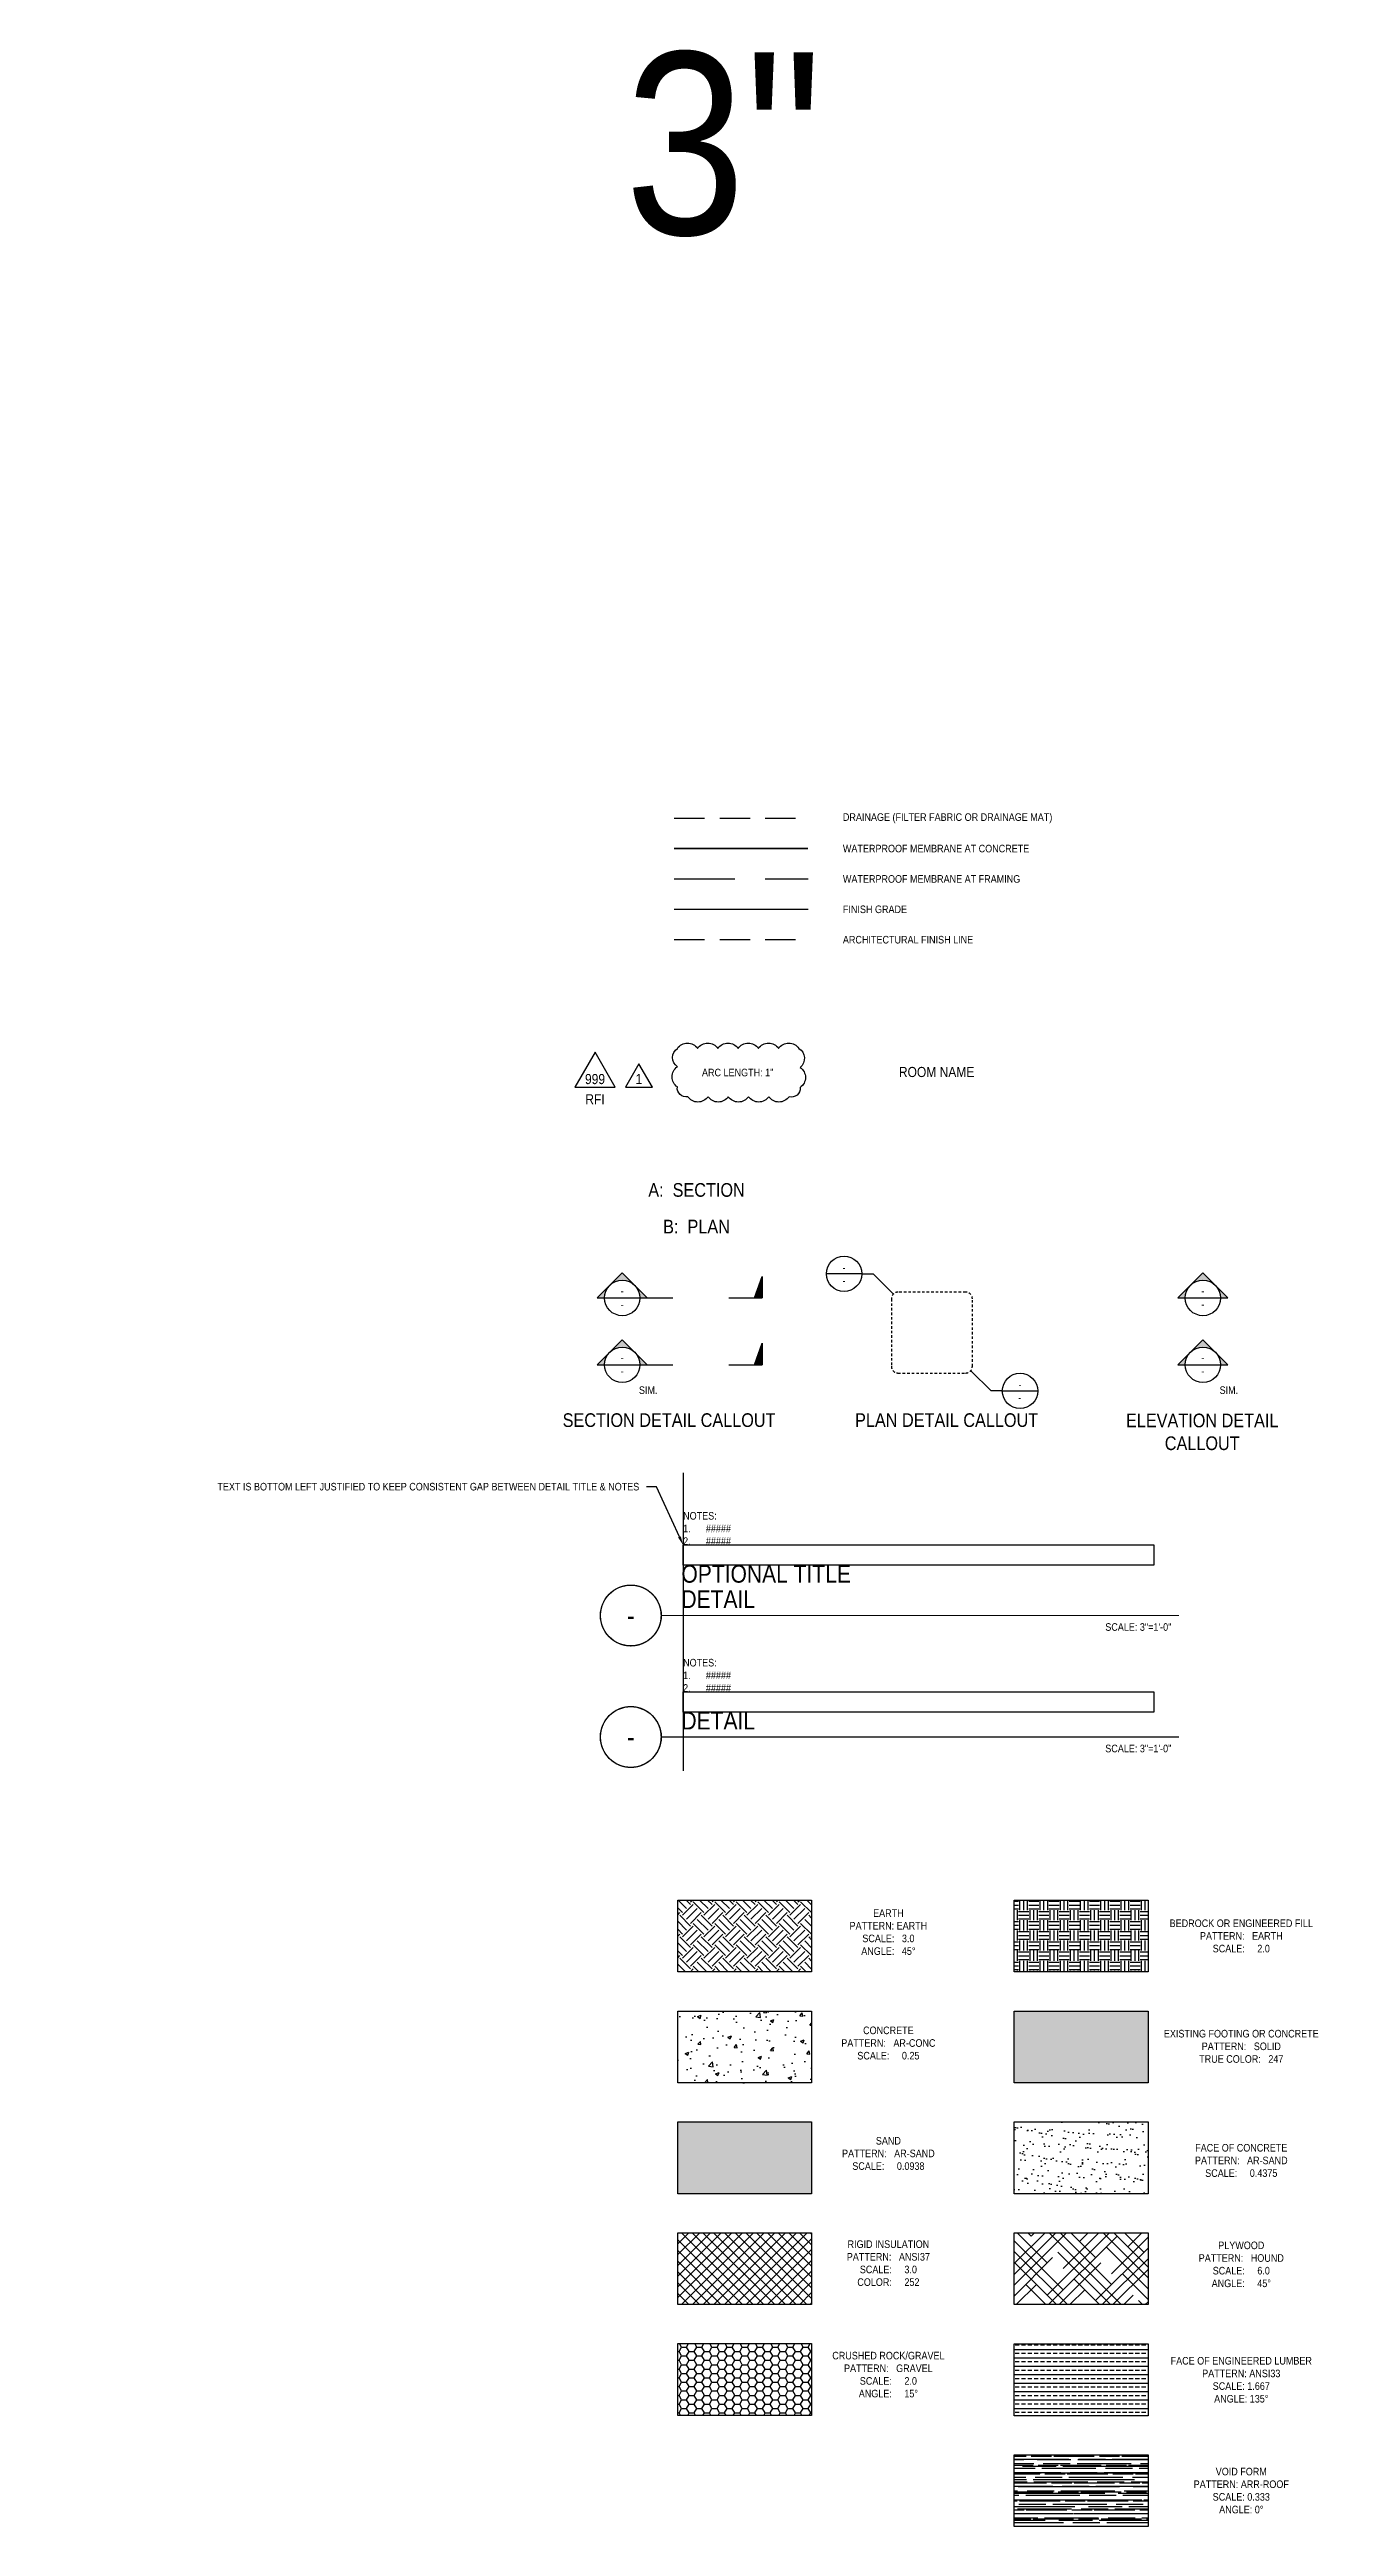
# Model space of a CAD drawing. Header units: inches. Extents: x -2661 to 42767, y -1222 to 9099.
# Drawn here: x 26704.4 to 26767.8, y 1638.2 to 1760.5 of the extents above; entities that cross this region are included whole.
import ezdxf
from ezdxf import colors
from ezdxf.entities.mleader import LeaderData, LeaderLine
from ezdxf.enums import TextEntityAlignment as Align
from ezdxf.math import Vec2, Vec3

# ---------------------------------------------------------------- set-up
doc = ezdxf.new("R2010")
doc.units = ezdxf.units.IN
doc.header["$LTSCALE"] = 12
doc.header["$MEASUREMENT"] = 0
for name, pattern in [('HIDDEN', [0.375, 0.25, -0.125]), ('HIDDEN2', [0.1875, 0.125, -0.0625]), ('PHANTOM2', [1.25, 0.625, -0.125, 0.125, -0.125, 0.125, -0.125])]:
    doc.linetypes.add(name, pattern=pattern)
doc.layers.get('0').update_dxf_attribs({"linetype": 'CONTINUOUS'})
doc.layers.add('DESIGNER COMMENTS', color=221, linetype='CONTINUOUS', plot=False)
doc.layers.add('S-ANNO-GRID-NONPLOT', color=251, linetype='CONTINUOUS', plot=False)
doc.layers.add('S-ANNO-NONPLOT', color=253, linetype='CONTINUOUS', plot=False, transparency=0.5)
for name, color, linetype in [('S-ANNO-NOTE', 4, 'CONTINUOUS'), ('S-ANNO-NOTE-EXIST', 251, 'CONTINUOUS'), ('S-ANNO-SYMB', 4, 'CONTINUOUS'), ('S-ARCH-FINISHES', 1, 'HIDDEN2'), ('S-DETL-SYMB', 4, 'CONTINUOUS'), ('S-GRADE', 3, 'CONTINUOUS'), ('S-MEMBRANE', 6, 'HIDDEN'), ('S-REV-1', 2, 'CONTINUOUS'), ('S-REV-DELTA', 2, 'CONTINUOUS'), ('S-ROOM-NAME', 251, 'CONTINUOUS')]:
    doc.layers.add(name, color=color, linetype=linetype)
doc.layers.add('S-HATCH-SOIL', color=7, linetype='CONTINUOUS', true_color=0x8f8f8f, transparency=0.8)
doc.layers.add('S-POCHE-247', color=7, linetype='CONTINUOUS', true_color=0xf7f7f7, transparency=0.8)
doc.layers.add('S-HATCH1', color=1, linetype='CONTINUOUS', transparency=0.5)
doc.layers.add('S-HATCH2', color=2, linetype='CONTINUOUS', transparency=0.5)
doc.styles.add('Arial', font='arial.ttf', dxfattribs={"width": 0.85})

# ---------------------------------------------------------------- blocks, each defined once
blk = doc.blocks.new('_Integral')
at = {"color": 0, "linetype": 'ByBlock', "lineweight": -2}
for centre, start, end in [((0.44, -0.09), 102, 168), ((-0.44, 0.09), 282, 348)]:
    blk.add_arc(centre, 0.454, start, end, dxfattribs=at)
blk = doc.blocks.new('_DotBlank')
at = {"color": 0, "lineweight": -2}
blk.add_line((-0.5, 0), (-1, 0), dxfattribs=at)
blk.add_circle((0, 0), 0.5, dxfattribs=at)
blk = doc.blocks.new('_ClosedBlank')
at = {"color": 0, "linetype": 'ByBlock', "lineweight": -2}
for p, q in [((-1, 0.17), (0, 0)), ((-1, 0.17), (-1, -0.17)), ((0, 0), (-1, -0.17))]:
    blk.add_line(p, q, dxfattribs=at)
blk = doc.blocks.new('ARROW-LOOP')
at = {"color": 0}
blk.add_lwpolyline([(-1.81, 0), (0.54, 0, 1.317177), (-0.46, -0.28)], format="xyb", dxfattribs=at)
blk = doc.blocks.new('REV DELTA')
blk.add_lwpolyline([(2, 0), (0, 3.46), (-2, 0)], close=True)
at = {"style": 'Arial', "width": 0.85}
blk.add_attdef('1', text='', height=1.5, dxfattribs=at).set_placement((0, 1.23), align=Align.MIDDLE)
blk = doc.blocks.new('*U691')
at = {"const_width": 0.0625}
for points in [[(-1.5, 0, -1), (1.5, 0, 3.732051)], [(-1.5, 0, 1), (1.5, 0, -3.732051)]]:
    blk.add_lwpolyline(points, format="xyb", dxfattribs=at)
blk.add_lwpolyline([(1.5, 0), (27.07, 0)], dxfattribs=at)
blk.add_circle((0, 0), 1.5)
at = {"style": 'Arial', "width": 0.85}
for tag, p in [('DWG_TITLE_1', (2.5, 2.06)), ('DWG_TITLE_2', (2.5, 0.81))]:
    blk.add_attdef(tag, text='', height=0.875, dxfattribs=at).set_placement(p, align=Align.MIDDLE_LEFT)
blk.add_attdef('#', text='', height=1, dxfattribs=at).set_placement((0, 0), align=Align.MIDDLE_CENTER)
blk.add_attdef('SCALE', text='', height=0.375, dxfattribs=at).set_placement((26.69, -0.38), align=Align.TOP_RIGHT)
blk = doc.blocks.new('RevDelta_CA')
blk.add_lwpolyline([(12, 0), (0, 20.8), (-12, 0)], close=True)
at = {"style": 'Arial', "width": 0.85}
for tag, p in [('NUMBER', (0, 4.9)), ('TYPE', (0, -7.1))]:
    blk.add_attdef(tag, text='', height=6, dxfattribs=at).set_placement(p, align=Align.MIDDLE_CENTER)
blk = doc.blocks.new('*U545')
at = {"layer": 'S-ANNO-SYMB', "color": 4, "linetype": 'ByBlock'}
blk.add_lwpolyline([(-24, 20), (-24, -20, 0.414214), (-20, -24), (20, -24, 0.414214), (24, -20), (24, 20, 0.414214), (20, 24), (-20, 24, 0.414214)], format="xyb", close=True, dxfattribs=at)
blk = doc.blocks.new('*U642')
at = {"layer": 'S-ANNO-SYMB', "color": 4}
blk.add_lwpolyline([(-18.7, 12), (-39.7, 12)], dxfattribs=at)
at = {"layer": 'S-ANNO-SYMB', "color": 2}
blk.add_lwpolyline([(-18.7, 12), (-12, 12), (0, 0)], dxfattribs=at)
at = {"layer": 'S-ANNO-SYMB', "color": 4}
blk.add_circle((-29.2, 12), 10.5, dxfattribs=at)
at = {"layer": 'S-ANNO-NOTE', "style": 'Arial', "width": 0.85}
blk.add_attdef('DETAILNO.', text='', height=4.5, dxfattribs=at).set_placement((-29.2, 12), align=Align.BOTTOM_CENTER)
blk.add_attdef('SHEETNO.', text='', height=4.5, dxfattribs=at).set_placement((-29.2, 8), align=Align.MIDDLE_CENTER)
blk = doc.blocks.new('*U643')
at = {"layer": 'S-ANNO-SYMB', "color": 2}
blk.add_lwpolyline([(18.7, -12), (12, -12), (0, 0)], dxfattribs=at)
at = {"layer": 'S-ANNO-SYMB', "color": 4}
blk.add_lwpolyline([(18.7, -12), (39.7, -12)], dxfattribs=at)
blk.add_circle((29.2, -12), 10.5, dxfattribs=at)
at = {"layer": 'S-ANNO-NOTE', "style": 'Arial', "width": 0.85}
blk.add_attdef('DETAILNO.', text='', height=4.5, dxfattribs=at).set_placement((29.2, -12), align=Align.BOTTOM_CENTER)
blk.add_attdef('SHEETNO.', text='', height=4.5, dxfattribs=at).set_placement((29, -16), align=Align.MIDDLE_CENTER)
blk = doc.blocks.new('*U1431')
h = blk.add_hatch(color=256)
edge = h.paths.add_edge_path()
edge.add_line((0.219, 0), (0.309, 0))
edge.add_line((0.309, 0), (0, 0.309))
edge.add_line((0, 0.309), (-0.309, 0))
edge.add_line((-0.309, 0), (-0.219, 0))
edge.add_arc((0, 0), 0.219, 0, 180, ccw=False)
blk.add_line((-0.219, 0), (0.219, 0))
at = {"color": 0, "linetype": 'PHANTOM2'}
for p, q in [((0.312, 0), (0.625, 0)), ((1.316, 0), (1.729, 0))]:
    blk.add_line(p, q, dxfattribs=at)
blk.add_lwpolyline([(0.219, 0), (0.309, 0), (0, 0.309), (-0.309, 0), (-0.219, 0, -1)], format="xyb", close=True)
blk.add_lwpolyline([(1.633, 0), (1.729, 0.267), (1.729, 0)], close=True)
blk.add_circle((0, 0), 0.219)
blk.add_solid([(1.729, 0.267), (1.633, 0), (1.729, 0)])
at = {"style": 'Arial', "width": 0.85, "flags": 8}
blk.add_attdef('VIEWNUMBER', text='', height=0.0938, dxfattribs=at).set_placement((0, 0.011), align=Align.BOTTOM_CENTER)
blk.add_attdef('SHEETNUMBER', text='', height=0.0938, dxfattribs=at).set_placement((0, -0.032), align=Align.TOP_CENTER)
blk.add_attdef('SIM/TYP', (0.206, -0.36), '', height=0.0938, dxfattribs=at)
blk = doc.blocks.new('*U1418')
h = blk.add_hatch(color=256)
edge = h.paths.add_edge_path()
edge.add_line((0.219, 0), (0.309, 0))
edge.add_line((0.309, 0), (0, 0.309))
edge.add_line((0, 0.309), (-0.309, 0))
edge.add_line((-0.309, 0), (-0.219, 0))
edge.add_arc((0, 0), 0.219, 0, 180, ccw=False)
blk.add_line((-0.219, 0), (0.219, 0))
at = {"color": 0, "linetype": 'PHANTOM2'}
for p, q in [((0.312, 0), (0.625, 0)), ((1.316, 0), (1.729, 0))]:
    blk.add_line(p, q, dxfattribs=at)
blk.add_lwpolyline([(0.219, 0), (0.309, 0), (0, 0.309), (-0.309, 0), (-0.219, 0, -1)], format="xyb", close=True)
blk.add_lwpolyline([(1.633, 0), (1.729, 0.267), (1.729, 0)], close=True)
blk.add_circle((0, 0), 0.219)
blk.add_solid([(1.729, 0.267), (1.633, 0), (1.729, 0)])
at = {"style": 'Arial', "width": 0.85, "flags": 8}
blk.add_attdef('VIEWNUMBER', text='', height=0.0938, dxfattribs=at).set_placement((0, 0.011), align=Align.BOTTOM_CENTER)
blk.add_attdef('SHEETNUMBER', text='', height=0.0938, dxfattribs=at).set_placement((0, -0.032), align=Align.TOP_CENTER)
blk.add_attdef('SIM/TYP', (0.206, -0.36), '', height=0.0938, dxfattribs=at)
blk = doc.blocks.new('*U1252')
h = blk.add_hatch(color=256)
edge = h.paths.add_edge_path()
edge.add_line((0.219, 0), (0.309, 0))
edge.add_line((0.309, 0), (0, 0.309))
edge.add_line((0, 0.309), (-0.309, 0))
edge.add_line((-0.309, 0), (-0.219, 0))
edge.add_arc((0, 0), 0.219, 0, 180, ccw=False)
blk.add_line((-0.219, 0), (0.219, 0))
blk.add_lwpolyline([(0.219, 0), (0.309, 0), (0, 0.309), (-0.309, 0), (-0.219, 0, -1)], format="xyb", close=True)
blk.add_circle((0, 0), 0.219)
at = {"style": 'Arial', "width": 0.85, "flags": 8}
blk.add_attdef('VIEWNUMBER', text='', height=0.0938, dxfattribs=at).set_placement((0, 0.011), align=Align.BOTTOM_CENTER)
blk.add_attdef('SHEETNUMBER', text='', height=0.0938, dxfattribs=at).set_placement((0, -0.032), align=Align.TOP_CENTER)

msp = doc.modelspace()

# ---------------------------------------------------------------- hatches: boundary and pattern name
at = {"layer": 'S-HATCH-SOIL'}
h = msp.add_hatch(dxfattribs=at)
h.set_pattern_fill('EARTH', color=256, scale=3, angle=45, style=0)
h.set_pattern_definition([(45, (25536.4311, 1147.1712), (7e-17, 1.06066017), [0.75, -0.75]), (45, (25536.23224, 1147.3701), (7e-17, 1.06066017), [0.75, -0.75]), (45, (25536.0334, 1147.56894), (7e-17, 1.06066017), [0.75, -0.75]), (135, (25536.0334, 1147.7015), (-1.06066017, 2e-16), [0.75, -0.75]), (135, (25536.23224, 1147.9004), (-1.06066017, 2e-16), [0.75, -0.75]), (135, (25536.4311, 1148.0993), (-1.06066017, 2e-16), [0.75, -0.75])])
h.paths.add_polyline_path([(26735.40433, 1669.10521), (26742.0173, 1669.10521), (26742.0173, 1665.56133), (26735.40433, 1665.56133)])
h = msp.add_hatch(dxfattribs=at)
h.set_pattern_fill('EARTH', color=256, scale=2, style=0)
h.set_pattern_definition([(0, (25544.2366, 1147.1712), (0.5, 0.5), [0.5, -0.5]), (0, (25544.2366, 1147.3587), (0.5, 0.5), [0.5, -0.5]), (0, (25544.2366, 1147.5462), (0.5, 0.5), [0.5, -0.5]), (90, (25544.2991, 1147.6087), (-0.5, 0.5), [0.5, -0.5]), (90, (25544.4866, 1147.6087), (-0.5, 0.5), [0.5, -0.5]), (90, (25544.6741, 1147.6087), (-0.5, 0.5), [0.5, -0.5])])
h.paths.add_polyline_path([(26752.0173, 1669.10521), (26758.63027, 1669.10521), (26758.63027, 1665.56133), (26752.0173, 1665.56133)])
h = msp.add_hatch(dxfattribs=at)
h.set_pattern_fill('HONEY', color=256, scale=2, style=0)
h.set_pattern_definition([(0, (25532.5938, 1141.70037), (0.375, 0.21650635), [0.25, -0.5]), (120, (25532.5938, 1141.70037), (-0.375, 0.21650635), [0.25, -0.5]), (60, (25532.5938, 1141.70037), (7e-17, 0.433012702), [-0.5, 0.25])])
h.paths.add_polyline_path([(26735.40433, 1647.2002), (26742.0173, 1647.2002), (26742.0173, 1643.65632), (26735.40433, 1643.65632)])
at = {"layer": 'S-HATCH1'}
h = msp.add_hatch(dxfattribs=at)
h.set_pattern_fill('ANSI37', color=252, scale=3, style=0)
h.set_pattern_definition([(45, (25536.4311, 1152.6565), (-0.26516504, 0.26516504), []), (135, (25536.4311, 1152.6565), (-0.26516504, -0.26516504), [])])
h.paths.add_polyline_path([(26735.40433, 1652.67826), (26742.0173, 1652.67826), (26742.0173, 1649.13438), (26735.40433, 1649.13438)])
h = msp.add_hatch(dxfattribs=at)
h.set_pattern_fill('HOUND', color=252, scale=6, angle=45, style=0)
h.set_pattern_definition([(45, (23857.25, 7e-13), (0.79549513, 1.325825215), [6, -3]), (135, (23857.25, 7e-13), (0.79549513, -1.325825215), [6, -3])])
h.paths.add_polyline_path([(26752.0173, 1652.67103), (26758.63027, 1652.67103), (26758.63027, 1649.12715), (26752.0173, 1649.12715)])
h = msp.add_hatch(dxfattribs=at)
h.set_pattern_fill('ANSI33', color=252, scale=1.666667, angle=135, style=0)
h.set_pattern_definition([(180, (25561.85158, 1125.25172), (-7e-17, -0.41666667), []), (180, (25561.64324, 1125.46006), (-7e-17, -0.41666667), [0.20833333, -0.10416667])])
h.paths.add_polyline_path([(26752.0173, 1647.18574), (26758.63027, 1647.18574), (26758.63027, 1643.64186), (26752.0173, 1643.64186)])
h = msp.add_hatch(dxfattribs=at)
h.set_pattern_fill('AR-RROOF', color=256, scale=0.333333, style=0)
h.set_pattern_definition([(0, (26174.2867, 488.8153), (0.73333333, 0.33333333), [5, -0.6666667, 1.6666667, -0.3333333]), (0, (26174.73003, 488.98197), (-0.33333333, 0.44333333), [1, -0.11, 2, -0.25]), (0, (26174.45336, 489.09864), (1.733333333, 0.223333333), [2.66666667, -0.46666667, 1.33333333, -0.33333333])])
h.paths.add_polyline_path([(26752.0173, 1641.71491), (26758.63027, 1641.71491), (26758.63027, 1638.17103), (26752.0173, 1638.17103)])
at = {"layer": 'S-HATCH2'}
h = msp.add_hatch(dxfattribs=at)
h.set_pattern_fill('AR-CONC', color=256, scale=0.25, style=0)
h.set_pattern_definition([(50, (25536.4311, 1147.1712), (1.7931505, -0.1568803), [0.1875, -2.0625]), (355, (25536.4311, 1147.1712), (-0.3468783, 1.8804803), [0.15, -1.65]), (100.45144, (25536.5805, 1147.1581), (1.4462721, 1.7236), [0.1593505, -1.7528553]), (46.1842, (25536.4311, 1147.6712), (2.6681033, -0.4137982), [0.28125, -3.09375]), (96.63564, (25536.6535, 1147.6367), (2.336655, 2.4352965), [0.239026, -2.6292844]), (351.18416, (25536.431, 1147.6712), (2.336655, 2.4352965), [0.225, -2.475]), (21, (25536.6811, 1147.5462), (1.4922676, -1.0065472), [0.1875, -2.0625]), (326, (25536.6811, 1147.5462), (0.6082883, 1.812875), [0.15, -1.65]), (71.45144, (25536.8055, 1147.4623), (2.100556, 0.8063279), [0.1593505, -1.7528553]), (37.5, (25536.4311, 1147.1712), (0.03039964, 0.83223463), [0, -1.63, 0, -1.675, 0, -1.65625]), (7.5, (25536.4311, 1147.1712), (0.65767384, 0.9860293), [0, -0.955, 0, -1.5925, 0, -0.63125]), (327.5, (25535.8736, 1147.1712), (1.3345561, -0.05638718), [0, -0.625, 0, -1.95, 0, -2.5875]), (317.5, (25535.6236, 1147.1712), (1.4579654, 0.2502625), [0, -0.8125, 0, -1.295, 0, -1.8375])])
h.paths.add_polyline_path([(26735.40433, 1663.62715), (26742.0173, 1663.62715), (26742.0173, 1660.08327), (26735.40433, 1660.08327)])
h = msp.add_hatch(dxfattribs=at)
h.set_pattern_fill('AR-SAND', color=256, scale=0.09375, angle=30, style=0)
h.set_pattern_definition([(67.5, (25536.43112, 1147.1712), (-0.095434287, 0.15348578), [0, -0.1425, 0, -0.159375, 0, -0.15234375]), (37.5, (25536.43112, 1147.1712), (0.011399864, 0.31208799), [0, -0.076875, 0, -0.1284375, 0, -0.04921875]), (357.5, (25536.33125, 1147.11354), (0.25257154, 0.146434858), [0, -0.046875, 0, -0.16875, 0, -0.2203125]), (347.5, (25536.33125, 1147.11354), (0.20292602, 0.21217056), [0, -0.0234375, 0, -0.110625, 0, -0.1265625])])
h.paths.add_polyline_path([(26735.40433, 1658.14909), (26742.0173, 1658.14909), (26742.0173, 1654.60521), (26735.40433, 1654.60521)])
h = msp.add_hatch(dxfattribs=at)
h.set_pattern_fill('AR-SAND', color=256, scale=0.4375, angle=30, style=0)
h.set_pattern_definition([(67.5, (25544.2366, 1147.1712), (-0.44536, 0.71626697), [0, -0.665, 0, -0.74375, 0, -0.7109375]), (37.5, (25544.2366, 1147.1712), (0.0531994, 1.4564106), [0, -0.35875, 0, -0.599375, 0, -0.2296875]), (357.5, (25543.7706, 1146.9021), (1.1786672, 0.68336267), [0, -0.21875, 0, -0.7875, 0, -1.028125]), (347.5, (25543.7706, 1146.9021), (0.9469881, 0.9901293), [0, -0.109375, 0, -0.51625, 0, -0.590625])])
h.paths.add_polyline_path([(26752.0173, 1658.14909), (26758.63027, 1658.14909), (26758.63027, 1654.60521), (26752.0173, 1654.60521)])
at = {"layer": 'S-POCHE-247'}
h = msp.add_hatch(color=256, dxfattribs=at)
h.dxf.hatch_style = 1
h.paths.add_polyline_path([(26752.0173, 1663.62715), (26758.63027, 1663.62715), (26758.63027, 1660.08327), (26752.0173, 1660.08327)])

# ---------------------------------------------------------------- linework, layer by layer
at = {"layer": 'DESIGNER COMMENTS'}
msp.add_line((26735.6701, 1690.1995), (26735.6701, 1675.48365), dxfattribs=at)
for points in [[(26735.6701, 1686.64563), (26758.90647, 1686.64563), (26758.90647, 1685.64563), (26735.6701, 1685.64563)], [(26735.6701, 1679.3926), (26758.90647, 1679.3926), (26758.90647, 1678.3926), (26735.6701, 1678.3926)]]:
    msp.add_lwpolyline(points, close=True, dxfattribs=at)
at = {"layer": 'S-ANNO-NONPLOT', "linetype": 'ByBlock'}
for points in [[(26735.40433, 1669.10521), (26742.0173, 1669.10521), (26742.0173, 1665.56133), (26735.40433, 1665.56133)], [(26752.0173, 1669.10521), (26758.63027, 1669.10521), (26758.63027, 1665.56133), (26752.0173, 1665.56133)], [(26735.40433, 1663.62715), (26742.0173, 1663.62715), (26742.0173, 1660.08327), (26735.40433, 1660.08327)], [(26752.0173, 1663.62715), (26758.63027, 1663.62715), (26758.63027, 1660.08327), (26752.0173, 1660.08327)], [(26735.40433, 1658.14909), (26742.0173, 1658.14909), (26742.0173, 1654.60521), (26735.40433, 1654.60521)], [(26752.0173, 1658.14909), (26758.63027, 1658.14909), (26758.63027, 1654.60521), (26752.0173, 1654.60521)], [(26735.40433, 1652.67826), (26742.0173, 1652.67826), (26742.0173, 1649.13438), (26735.40433, 1649.13438)], [(26752.0173, 1652.67103), (26758.63027, 1652.67103), (26758.63027, 1649.12715), (26752.0173, 1649.12715)], [(26735.40433, 1647.2002), (26742.0173, 1647.2002), (26742.0173, 1643.65632), (26735.40433, 1643.65632)], [(26752.0173, 1647.18574), (26758.63027, 1647.18574), (26758.63027, 1643.64186), (26752.0173, 1643.64186)], [(26752.0173, 1641.71491), (26758.63027, 1641.71491), (26758.63027, 1638.17103), (26752.0173, 1638.17103)]]:
    msp.add_lwpolyline(points, close=True, dxfattribs=at)
at = {"layer": 'S-ARCH-FINISHES'}
msp.add_line((26735.22642, 1716.54373), (26741.83939, 1716.54373), dxfattribs=at)
at = {"layer": 'S-GRADE'}
msp.add_line((26735.22642, 1718.04373), (26741.83939, 1718.04373), dxfattribs=at)
at = {"layer": 'S-MEMBRANE', "color": 2, "linetype": 'HIDDEN2'}
msp.add_line((26735.22642, 1722.54373), (26741.83939, 1722.54373), dxfattribs=at)
at = {"layer": 'S-MEMBRANE'}
msp.add_line((26735.22642, 1719.54373), (26741.83939, 1719.54373), dxfattribs=at)
at = {"layer": 'S-MEMBRANE', "color": 4, "linetype": 'HIDDEN2', "const_width": 0.08333}
msp.add_lwpolyline([(26735.22642, 1721.04373), (26741.83939, 1721.04373)], dxfattribs=at)
at = {"layer": 'S-REV-1'}
msp.add_lwpolyline([(26735.38683, 1711.16872, -0.52056705), (26736.38683, 1711.16872, -0.52056705), (26737.38683, 1711.16872, -0.52056705), (26738.38683, 1711.16872, -0.52056705), (26739.38683, 1711.16872, -0.52056705), (26740.38683, 1711.16872, -0.52056705), (26741.38683, 1711.16872, -0.52056705), (26741.44966, 1710.23155, -0.52056705), (26741.44966, 1709.23155, -0.52056705), (26740.90287, 1708.77833, -0.52056705), (26739.90287, 1708.77833, -0.52056705), (26738.90287, 1708.77833, -0.52056705), (26737.90287, 1708.77833, -0.52056705), (26736.90287, 1708.77833, -0.52056705), (26735.90287, 1708.77833, -0.52056705), (26735.38683, 1709.2623, -0.52056705), (26735.38683, 1710.2623, -0.52056705)], format="xyb", close=True, dxfattribs=at)

# ---------------------------------------------------------------- block references
at = {"layer": 'S-ANNO-NOTE'}
for p, values in [((26733.08682, 1683.15927), {'#': '-', 'DWG_TITLE_1': 'OPTIONAL TITLE', 'DWG_TITLE_2': 'DETAIL', 'SCALE': 'SCALE: 3"=1\'-0"'}), ((26733.08682, 1677.15927), {'#': '-', 'DWG_TITLE_2': 'DETAIL', 'SCALE': 'SCALE: 3"=1\'-0"'})]:
    msp.add_blockref('*U691', p, dxfattribs=at).add_auto_attribs(values)
at = {"layer": 'S-DETL-SYMB', "xscale": 0.08333333333333333, "yscale": 0.08333333333333333, "zscale": 0.08333333333333333}
for name, p in [('*U642', (26746.05082, 1699.03552)), ('*U643', (26749.87354, 1695.25025))]:
    msp.add_blockref(name, p, dxfattribs=at).add_auto_attribs({'DETAILNO.': '-', 'SHEETNO.': '-'})
at = {"layer": 'S-DETL-SYMB', "color": 2}
ref = msp.add_blockref('*U1418', (26732.66477, 1698.84087), dxfattribs=dict(at, xscale=4, yscale=4, zscale=4))
ref.add_attrib('VIEWNUMBER', '-', dxfattribs={"layer": '0', "height": 0.375, "style": 'Arial', "width": 0.85, "flags": 8}).set_placement((26732.66477, 1698.88423), align=Align.BOTTOM_CENTER)
ref.add_attrib('SHEETNUMBER', '-', dxfattribs={"layer": '0', "height": 0.375, "style": 'Arial', "width": 0.85, "flags": 8}).set_placement((26732.66477, 1698.71103), align=Align.TOP_CENTER)
at = {"layer": 'S-DETL-SYMB', "linetype": 'HIDDEN2', "xscale": 0.08333333333333333, "yscale": 0.08333333333333333, "zscale": 0.08333333333333333}
msp.add_blockref('*U545', (26747.95319, 1697.13315), dxfattribs=at)
at = {"layer": 'S-DETL-SYMB', "color": 2, "xscale": 4, "yscale": 4, "zscale": 4}
msp.add_blockref('*U1252', (26761.33738, 1698.84087), dxfattribs=at).add_auto_attribs({'VIEWNUMBER': '-', 'SHEETNUMBER': '-'})
at = {"layer": 'S-DETL-SYMB', "color": 2}
ref = msp.add_blockref('*U1431', (26732.66477, 1695.54366), dxfattribs=dict(at, xscale=4, yscale=4, zscale=4))
ref.add_attrib('VIEWNUMBER', '-', dxfattribs={"layer": '0', "height": 0.375, "style": 'Arial', "width": 0.85, "flags": 8}).set_placement((26732.66477, 1695.58702), align=Align.BOTTOM_CENTER)
ref.add_attrib('SHEETNUMBER', '-', dxfattribs={"layer": '0', "height": 0.375, "style": 'Arial', "width": 0.85, "flags": 8}).set_placement((26732.66477, 1695.41382), align=Align.TOP_CENTER)
ref.add_attrib('SIM/TYP', 'SIM.', (26733.48975, 1694.10257), dxfattribs={"layer": '0', "height": 0.375, "style": 'Arial', "width": 0.85})
ref = msp.add_blockref('*U1252', (26761.33738, 1695.54366), dxfattribs=dict(at, xscale=4, yscale=4, zscale=4))
ref.add_attrib('VIEWNUMBER', '-', dxfattribs={"layer": '0', "height": 0.375, "style": 'Arial', "width": 0.85, "flags": 8}).set_placement((26761.33738, 1695.58702), align=Align.BOTTOM_CENTER)
ref.add_attrib('SHEETNUMBER', '-', dxfattribs={"layer": '0', "height": 0.375, "style": 'Arial', "width": 0.85, "flags": 8}).set_placement((26761.33738, 1695.41382), align=Align.TOP_CENTER)
ref.add_attrib('SIM/TYP', 'SIM.', (26762.16235, 1694.10257), dxfattribs={"layer": '0', "height": 0.375, "style": 'Arial', "width": 0.85})
at = {"layer": 'S-REV-DELTA'}
for name, p, xscale, yscale, zscale, values in [('RevDelta_CA', (26731.32147, 1709.24483), 0.08333333333333333, 0.08333333333333333, 0.08333333333333333, {'NUMBER': '999', 'TYPE': 'RFI'}), ('REV DELTA', (26733.48819, 1709.24483), 0.3333333333333333, 0.3333333333333333, 0.3333333333333333, {'1': '1'})]:
    msp.add_blockref(name, p, dxfattribs=dict(at, xscale=xscale, yscale=yscale, zscale=zscale)).add_auto_attribs(values)

# ---------------------------------------------------------------- texts
at = {"layer": 'S-ANNO-GRID-NONPLOT', "color": 191, "insert": (26732.79946, 1760.36325), "char_height": 9, "width": 29.5487939, "attachment_point": 1, "style": 'Arial'}
msp.add_mtext('3"', dxfattribs=at)
at = {"layer": 'S-ANNO-NOTE', "color": 191, "style": 'Arial'}
for s, insert, char_height, width, attachment_point in [('DRAINAGE (FILTER FABRIC OR DRAINAGE MAT)', (26743.56065, 1722.53399), 0.375, 14.0691627, 4), ('WATERPROOF MEMBRANE AT CONCRETE', (26743.56065, 1721.03399), 0.375, 14.0691627, 4), ('WATERPROOF MEMBRANE AT FRAMING', (26743.56065, 1719.53399), 0.375, 14.0691627, 4), ('FINISH GRADE', (26743.56065, 1718.03399), 0.375, 14.0691627, 4), ('ARCHITECTURAL FINISH LINE', (26743.56065, 1716.53399), 0.375, 14.0691627, 4), ('ELEVATION DETAIL CALLOUT', (26761.30269, 1691.32008), 0.675, 7.6833663, 8)]:
    msp.add_mtext(s, dxfattribs=dict(at, insert=insert, char_height=char_height, width=width, attachment_point=attachment_point))
at = {"layer": 'S-ANNO-NOTE', "char_height": 0.375, "style": 'Arial'}
for s, insert, width, attachment_point in [('ARC LENGTH: 1"', (26738.36379, 1709.97353), 9.8075582, 5), ('NOTES:\\P\\pxi-3,l3,t3;1.^I#####\\P2.^I#####', (26735.6701, 1686.64563), 22.9798131, 7), ('NOTES:\\P\\pxi-3,l3,t3;1.^I#####\\P2.^I#####', (26735.6701, 1679.3926), 22.9798131, 7), ('EARTH\\PPATTERN: EARTH\\PSCALE:   3.0\\PANGLE:   45%%D', (26745.80652, 1667.52224), 9.8075582, 5), ('\\pxqc;BEDROCK OR ENGINEERED FILL\\PPATTERN:   EARTH \\PSCALE:     2.0', (26763.23204, 1667.33327), 9.8075582, 5), ('CONCRETE\\PPATTERN:   AR-CONC \\PSCALE:     0.25', (26745.80652, 1662.04418), 9.8075582, 5), ('EXISTING FOOTING OR CONCRETE\\PPATTERN:   SOLID\\PTRUE COLOR:   247', (26763.23204, 1661.88108), 9.8075582, 5), ('SAND\\PPATTERN:   AR-SAND \\PSCALE:     0.0938', (26745.80652, 1656.59199), 9.8075582, 5), ('FACE OF CONCRETE\\PPATTERN:   AR-SAND \\PSCALE:     0.4375', (26763.23204, 1656.24576), 9.8075582, 5), ('RIGID INSULATION\\PPATTERN:   ANSI37 \\PSCALE:     3.0\\PCOLOR:     252', (26745.80652, 1651.17289), 9.8075582, 5), ('PLYWOOD\\PPATTERN:   HOUND \\PSCALE:     6.0\\PANGLE:     45%%D', (26763.23204, 1651.11393), 9.8075582, 5), ('CRUSHED ROCK/GRAVEL\\PPATTERN:   GRAVEL \\PSCALE:     2.0\\PANGLE:     15%%D', (26745.80652, 1645.66897), 9.8075582, 5), ('FACE OF ENGINEERED LUMBER\\PPATTERN:^IANSI33 \\PSCALE:^I1.667\\PANGLE:^I135°', (26763.23204, 1645.4138), 9.8075582, 5), ('VOID FORM\\PPATTERN:^IARR-ROOF \\PSCALE:^I0.333\\PANGLE:^I0°', (26763.23204, 1639.94297), 9.8075582, 5)]:
    msp.add_mtext(s, dxfattribs=dict(at, insert=insert, width=width, attachment_point=attachment_point))
at = {"layer": 'S-ANNO-NOTE', "color": 6, "char_height": 0.675, "width": 10.3600218, "attachment_point": 8, "style": 'Arial'}
for s, insert in [('A:  SECTION', (26736.33247, 1703.82969)), ('B:  PLAN', (26736.33247, 1702.03084))]:
    msp.add_mtext(s, dxfattribs=dict(at, insert=insert))
at = {"layer": 'S-ANNO-NOTE', "color": 191, "char_height": 0.675, "attachment_point": 8, "style": 'Arial'}
for s, insert in [('SECTION DETAIL CALLOUT', (26734.97712, 1692.46286)), ('PLAN DETAIL CALLOUT', (26748.68221, 1692.46286))]:
    msp.add_mtext(s, dxfattribs=dict(at, insert=insert))
at = {"layer": 'S-ROOM-NAME', "insert": (26748.18818, 1709.9987), "char_height": 0.5, "width": 3.7273022, "attachment_point": 5, "style": 'Arial'}
msp.add_mtext('ROOM NAME', dxfattribs=at)

# ---------------------------------------------------------------- leaders
at = {"layer": 'S-ANNO-NOTE'}
ml = msp.add_multileader_mtext('Standard', dxfattribs=at)
ml.set_content('\\A1;{\\C256;TEXT IS BOTTOM LEFT JUSTIFIED TO KEEP CONSISTENT GAP BETWEEN DETAIL TITLE & NOTES}', color=4, style='Arial')
ml.set_leader_properties(color=2)
ml.build(insert=Vec2(0, 0))
ml.multileader.update_dxf_attribs({"dogleg_length": 0.125, "arrow_head_size": 0.4375, "scale": 4})
ctx = ml.context
ctx.base_point, ctx.scale, ctx.char_height, ctx.arrow_head_size, ctx.landing_gap_size, ctx.plane_origin = Vec3(26725.88011, 1689.51894), 4, 0.375, 0.4375, 0.36, Vec3(26746.0552, 1779.51045)
ctx.text_align_type = 2
notes = []
notes.append((ctx, [(0, (1, 1, 0), (26734.36418, 1689.51894), (-1, 0), 0.5, [(0, [(26735.6701, 1686.64563)], 0, [])])]))
ctx.mtext.insert, ctx.mtext.width, ctx.mtext.defined_height, ctx.mtext.alignment, ctx.mtext.flow_direction = Vec3(26733.50418, 1689.71079), 7.2795558, 0.70393, 3, 5
at = {"layer": 'S-ANNO-NOTE-EXIST'}
ml = msp.add_multileader_mtext('Standard', dxfattribs=at)
ml.set_content('{\\C256;TEXT}', color=4, style='Arial')
ml.set_leader_properties(color=256)
ml.set_arrow_properties(name='INTEGRAL')
ml.build(insert=Vec2(0, 0))
ml.multileader.update_dxf_attribs({"dogleg_length": 0.36, "arrow_head_size": 0.4375, "scale": 4})
ctx = ml.context
ctx.base_point, ctx.scale, ctx.char_height, ctx.arrow_head_size, ctx.landing_gap_size, ctx.plane_origin = Vec3(26785.32721, 1692.87612), 4, 0.375, 0.4375, 0.36, Vec3(26831.30132, 1991.21094)
ctx.text_align_type = 2
notes.append((ctx, [(0, (1, 1, 0), (26787.66588, 1692.87612), (-1, 0), 0.5, [(0, [(26790.42296, 1695.70455)], 0, [])])]))
ctx.mtext.insert, ctx.mtext.width, ctx.mtext.alignment, ctx.mtext.flow_direction = Vec3(26786.80588, 1693.06362), 8, 3, 5
ml = msp.add_multileader_mtext('Standard', dxfattribs=at)
ml.set_content('{\\C256;TEXT}', color=4, style='Arial')
ml.set_leader_properties(color=256)
ml.set_arrow_properties(name='DOTBLANK')
ml.build(insert=Vec2(0, 0))
ml.multileader.update_dxf_attribs({"dogleg_length": 0.36, "arrow_head_size": 0.625, "scale": 4})
ctx = ml.context
ctx.base_point, ctx.scale, ctx.char_height, ctx.arrow_head_size, ctx.landing_gap_size, ctx.plane_origin = Vec3(26785.32721, 1688.87612), 4, 0.375, 0.625, 0.36, Vec3(26831.30132, 1987.21094)
ctx.text_align_type = 2
notes.append((ctx, [(0, (1, 1, 0), (26787.66588, 1688.87612), (-1, 0), 0.5, [(0, [(26790.42296, 1691.70455)], 0, [])])]))
ctx.mtext.insert, ctx.mtext.width, ctx.mtext.alignment, ctx.mtext.flow_direction = Vec3(26786.80588, 1689.06362), 8, 3, 5
ml = msp.add_multileader_mtext('Standard', dxfattribs=at)
ml.set_content('{\\C256;TEXT}', color=4, style='Arial')
ml.set_leader_properties(color=256)
ml.set_arrow_properties(name='CLOSEDBLANK')
ml.build(insert=Vec2(0, 0))
ml.multileader.update_dxf_attribs({"dogleg_length": 0.36, "arrow_head_size": 0.4375, "scale": 4})
ctx = ml.context
ctx.base_point, ctx.scale, ctx.char_height, ctx.arrow_head_size, ctx.landing_gap_size, ctx.plane_origin = Vec3(26785.32721, 1684.87612), 4, 0.375, 0.4375, 0.36, Vec3(26831.30132, 1983.21094)
ctx.text_align_type = 2
notes.append((ctx, [(0, (1, 1, 0), (26787.66588, 1684.87612), (-1, 0), 0.5, [(0, [(26790.42296, 1687.70455)], 0, [])])]))
ctx.mtext.insert, ctx.mtext.width, ctx.mtext.alignment, ctx.mtext.flow_direction = Vec3(26786.80588, 1685.06362), 8, 3, 5
ml = msp.add_multileader_mtext('Standard', dxfattribs=at)
ml.set_content('{\\C256;TEXT}', color=4, style='Arial')
ml.set_leader_properties(color=256)
ml.set_arrow_properties(name='ARROW-LOOP')
ml.build(insert=Vec2(0, 0))
ml.multileader.update_dxf_attribs({"dogleg_length": 0.36, "arrow_head_size": 0.4375, "scale": 4})
ctx = ml.context
ctx.base_point, ctx.scale, ctx.char_height, ctx.arrow_head_size, ctx.landing_gap_size, ctx.plane_origin = Vec3(26785.32721, 1680.87612), 4, 0.375, 0.4375, 0.36, Vec3(26831.30132, 1979.21094)
ctx.text_align_type = 2
notes.append((ctx, [(0, (1, 1, 0), (26787.66588, 1680.87612), (-1, 0), 0.5, [(0, [(26790.42296, 1683.70455)], 0, [])])]))
ctx.mtext.insert, ctx.mtext.width, ctx.mtext.alignment, ctx.mtext.flow_direction = Vec3(26786.80588, 1681.06362), 8, 3, 5
for ctx, leaders in notes:
    for number, flags, end, landing, length, lines in leaders:
        leader = LeaderData()
        leader.index, (leader.has_last_leader_line, leader.has_dogleg_vector, leader.attachment_direction) = number, flags
        leader.last_leader_point, leader.dogleg_vector, leader.dogleg_length = Vec3(end), Vec3(landing), length
        for number, points, colour, breaks in lines:
            line = LeaderLine()
            line.index, line.vertices, line.color, line.breaks = number, Vec3.list(points), colors.encode_raw_color(colour), breaks
            leader.lines.append(line)
        ctx.leaders.append(leader)

doc.saveas('drawing.dxf')
